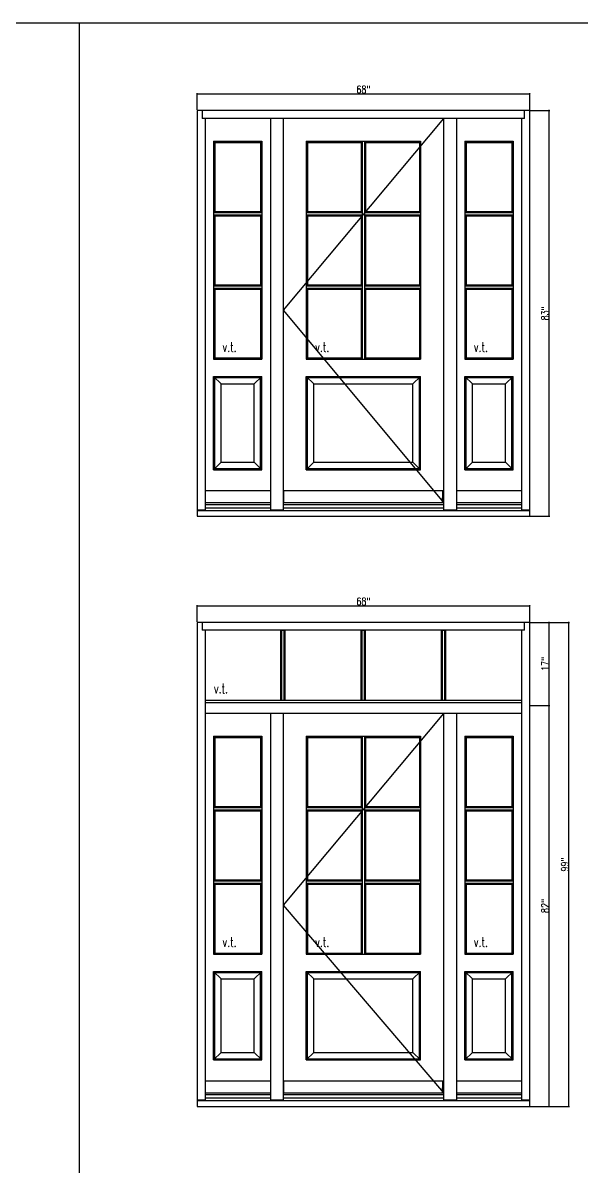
# Model space of a CAD drawing. Header units: inches. Extents: x 1985 to 11287, y 379 to 4336.
# Drawn here: x 7979.2 to 8093.3, y 3530.8 to 3764.6 of the extents above; entities that cross this region are included whole.
import ezdxf

# ---------------------------------------------------------------- set-up
doc = ezdxf.new("R2010")
doc.units = ezdxf.units.IN
doc.header["$MEASUREMENT"] = 0
doc.layers.get('0').update_dxf_attribs({"linetype": 'CONTINUOUS'})
doc.layers.get('Defpoints').update_dxf_attribs({"linetype": 'CONTINUOUS'})
for name, color, linetype in [('COTE1-1 99', 7, 'CONTINUOUS'), ('elevation 99', 7, 'CONTINUOUS'), ('opening side 99', 1, 'CONTINUOUS'), ('separation 99', 3, 'CONTINUOUS')]:
    doc.layers.add(name, color=color, linetype=linetype)
doc.styles.get("Standard").update_dxf_attribs({"font": 'txt.shx', "width": 0.8})
doc.dimstyles.new('Elevation', dxfattribs={"dimscale": 2, "dimtxt": 0.75, "dimasz": 0.0625, "dimexe": 0.0625, "dimexo": 0.0625, "dimgap": 0.0625, "dimtad": 1, "dimdec": 5, "dimzin": 0, "dimdsep": 46, "dimlunit": 5, "dimtxsty": 'Standard', "dimblk1": 'OBLIQUE', "dimblk2": 'OBLIQUE', "dimsah": 1, "dimcen": 2, "dimdle": 0.0625, "dimclrd": 1, "dimclre": 1, "dimadec": 1, "dimazin": 0, "dimtfac": 0.375, "dimtdec": 5, "dimtmove": 0, "dimatfit": 3, "dimldrblk": 'OBLIQUE', "dimfxl": 1, "dimfrac": 2, "dimtolj": 1, "dimtzin": 0, "dimarcsym": 0})

# ---------------------------------------------------------------- blocks, each defined once
blk = doc.blocks.new('_OBLIQUE')
at = {"color": 0, "linetype": 'ByBlock'}
blk.add_line((-0.5, -0.5), (0.5, 0.5), dxfattribs=at)
blk = doc.blocks.new('*D13')
at = {"layer": 'COTE1-1 99', "color": 1, "lineweight": -2, "transparency": 16777216}
for p, q in [((8014.64, 3750.06), (8082.89, 3750.06)), ((8014.77, 3746.78), (8014.77, 3750.19)), ((8082.77, 3746.78), (8082.77, 3750.19))]:
    blk.add_line(p, q, dxfattribs=at)
at = {"layer": 'Defpoints', "color": 0, "transparency": 16777216}
for p in [(8082.77, 3750.06), (8014.77, 3746.66), (8082.77, 3746.66)]:
    blk.add_point(p, dxfattribs=at)
at = {"layer": 'COTE1-1 99', "color": 1, "lineweight": -2, "transparency": 16777216, "xscale": 0.125, "yscale": 0.125, "zscale": 0.125, "rotation": 180}
blk.add_blockref('_OBLIQUE', (8014.77, 3750.06), dxfattribs=at)
at = {"layer": 'COTE1-1 99', "color": 1, "lineweight": -2, "transparency": 16777216, "xscale": 0.125, "yscale": 0.125, "zscale": 0.125}
blk.add_blockref('_OBLIQUE', (8082.77, 3750.06), dxfattribs=at)
at = {"layer": 'COTE1-1 99', "color": 0, "transparency": 16777216, "insert": (8048.77, 3750.94), "char_height": 1.5, "attachment_point": 5}
blk.add_mtext('\\A1;68"', dxfattribs=at)
blk = doc.blocks.new('*D14')
at = {"layer": 'COTE1-1 99', "color": 1, "lineweight": -2, "transparency": 16777216}
for p, q in [((8082.89, 3746.66), (8086.9, 3746.66)), ((8086.77, 3663.53), (8086.77, 3746.78)), ((8082.89, 3663.66), (8086.9, 3663.66))]:
    blk.add_line(p, q, dxfattribs=at)
at = {"layer": 'Defpoints', "color": 0, "transparency": 16777216}
for p in [(8082.77, 3746.66), (8086.77, 3746.66), (8082.77, 3663.66)]:
    blk.add_point(p, dxfattribs=at)
at = {"layer": 'COTE1-1 99', "color": 1, "lineweight": -2, "transparency": 16777216, "xscale": 0.125, "yscale": 0.125, "zscale": 0.125}
for p, rotation in [((8086.77, 3746.66), 90), ((8086.77, 3663.66), 270)]:
    blk.add_blockref('_OBLIQUE', p, dxfattribs=dict(at, rotation=rotation))
at = {"layer": 'COTE1-1 99', "color": 0, "transparency": 16777216, "insert": (8085.9, 3705.16), "char_height": 1.5, "attachment_point": 5, "rotation": 90}
blk.add_mtext('\\A1;83"', dxfattribs=at)
blk = doc.blocks.new('*D60')
at = {"layer": 'COTE1-1 99', "color": 1, "lineweight": -2, "transparency": 16777216}
for p, q in [((8014.64, 3645.37), (8082.89, 3645.37)), ((8014.77, 3642.09), (8014.77, 3645.5)), ((8082.77, 3642.09), (8082.77, 3645.5))]:
    blk.add_line(p, q, dxfattribs=at)
at = {"layer": 'Defpoints', "color": 0, "transparency": 16777216}
for p in [(8082.77, 3645.37), (8014.77, 3641.96), (8082.77, 3641.96)]:
    blk.add_point(p, dxfattribs=at)
at = {"layer": 'COTE1-1 99', "color": 1, "lineweight": -2, "transparency": 16777216, "xscale": 0.125, "yscale": 0.125, "zscale": 0.125, "rotation": 180}
blk.add_blockref('_OBLIQUE', (8014.77, 3645.37), dxfattribs=at)
at = {"layer": 'COTE1-1 99', "color": 1, "lineweight": -2, "transparency": 16777216, "xscale": 0.125, "yscale": 0.125, "zscale": 0.125}
blk.add_blockref('_OBLIQUE', (8082.77, 3645.37), dxfattribs=at)
at = {"layer": 'COTE1-1 99', "color": 0, "transparency": 16777216, "insert": (8048.77, 3646.25), "char_height": 1.5, "attachment_point": 5}
blk.add_mtext('\\A1;68"', dxfattribs=at)
blk = doc.blocks.new('*D61')
at = {"layer": 'COTE1-1 99', "color": 1, "lineweight": -2, "transparency": 16777216}
for p, q in [((8082.89, 3641.96), (8086.9, 3641.96)), ((8086.77, 3624.84), (8086.77, 3642.09)), ((8082.89, 3624.96), (8086.9, 3624.96))]:
    blk.add_line(p, q, dxfattribs=at)
at = {"layer": 'Defpoints', "color": 0, "transparency": 16777216}
for p in [(8082.77, 3641.96), (8086.77, 3641.96), (8082.77, 3624.96)]:
    blk.add_point(p, dxfattribs=at)
at = {"layer": 'COTE1-1 99', "color": 1, "lineweight": -2, "transparency": 16777216, "xscale": 0.125, "yscale": 0.125, "zscale": 0.125}
for p, rotation in [((8086.77, 3641.96), 90), ((8086.77, 3624.96), 270)]:
    blk.add_blockref('_OBLIQUE', p, dxfattribs=dict(at, rotation=rotation))
at = {"layer": 'COTE1-1 99', "color": 0, "transparency": 16777216, "insert": (8085.9, 3633.46), "char_height": 1.5, "attachment_point": 5, "rotation": 90}
blk.add_mtext('\\A1;17"', dxfattribs=at)
blk = doc.blocks.new('*D62')
at = {"layer": 'COTE1-1 99', "color": 1, "lineweight": -2, "transparency": 16777216}
for p, q in [((8082.89, 3624.96), (8086.9, 3624.96)), ((8086.77, 3542.84), (8086.77, 3625.09)), ((8082.89, 3542.96), (8086.9, 3542.96))]:
    blk.add_line(p, q, dxfattribs=at)
at = {"layer": 'Defpoints', "color": 0, "transparency": 16777216}
for p in [(8082.77, 3624.96), (8086.77, 3624.96), (8082.77, 3542.96)]:
    blk.add_point(p, dxfattribs=at)
at = {"layer": 'COTE1-1 99', "color": 1, "lineweight": -2, "transparency": 16777216, "xscale": 0.125, "yscale": 0.125, "zscale": 0.125}
for p, rotation in [((8086.77, 3624.96), 90), ((8086.77, 3542.96), 270)]:
    blk.add_blockref('_OBLIQUE', p, dxfattribs=dict(at, rotation=rotation))
at = {"layer": 'COTE1-1 99', "color": 0, "transparency": 16777216, "insert": (8085.9, 3583.96), "char_height": 1.5, "attachment_point": 5, "rotation": 90}
blk.add_mtext('\\A1;82"', dxfattribs=at)
blk = doc.blocks.new('*D59')
at = {"layer": 'COTE1-1 99', "color": 1, "lineweight": -2, "transparency": 16777216}
for p, q in [((8082.89, 3641.96), (8090.92, 3641.96)), ((8090.79, 3542.84), (8090.79, 3642.09)), ((8082.89, 3542.96), (8090.92, 3542.96))]:
    blk.add_line(p, q, dxfattribs=at)
at = {"layer": 'Defpoints', "color": 0, "transparency": 16777216}
for p in [(8082.77, 3641.96), (8090.79, 3641.96), (8082.77, 3542.96)]:
    blk.add_point(p, dxfattribs=at)
at = {"layer": 'COTE1-1 99', "color": 1, "lineweight": -2, "transparency": 16777216, "xscale": 0.125, "yscale": 0.125, "zscale": 0.125}
for p, rotation in [((8090.79, 3641.96), 90), ((8090.79, 3542.96), 270)]:
    blk.add_blockref('_OBLIQUE', p, dxfattribs=dict(at, rotation=rotation))
at = {"layer": 'COTE1-1 99', "color": 0, "transparency": 16777216, "insert": (8089.92, 3592.46), "char_height": 1.5, "attachment_point": 5, "rotation": 90}
blk.add_mtext('\\A1;99"', dxfattribs=at)

msp = doc.modelspace()

# ---------------------------------------------------------------- linework, layer by layer
at = {"layer": 'elevation 99'}
for p, q in [((8082.76899, 3746.65541), (8014.76899, 3746.65541)), ((8014.76899, 3746.65541), (8014.76899, 3663.65541)), ((8015.83149, 3746.65541), (8015.83149, 3745.03041)), ((8081.70649, 3745.03041), (8081.70649, 3746.65541)), ((8082.76899, 3663.65541), (8082.76899, 3746.65541)), ((8029.76899, 3745.03041), (8015.83149, 3745.03041)), ((8016.39399, 3745.03041), (8016.39399, 3664.983536)), ((8029.76899, 3745.03041), (8029.76899, 3664.983536)), ((8032.39399, 3745.03041), (8029.76899, 3745.03041)), ((8032.39399, 3745.03041), (8032.39399, 3664.983536)), ((8065.14399, 3745.03041), (8032.39399, 3745.03041)), ((8065.14399, 3745.03041), (8065.14399, 3664.983536)), ((8067.76899, 3745.03041), (8065.14399, 3745.03041)), ((8081.70649, 3745.03041), (8067.76899, 3745.03041)), ((8067.76899, 3745.03041), (8067.76899, 3664.983536)), ((8081.14399, 3664.983536), (8081.14399, 3745.03041)), ((8018.152877, 3740.360733), (8018.152877, 3695.793739)), ((8018.152877, 3740.360733), (8028.010103, 3740.360733)), ((8018.152877, 3740.360733), (8018.393949, 3740.092862)), ((8018.393949, 3740.092862), (8018.393949, 3725.989362)), ((8018.393949, 3740.092862), (8027.769032, 3740.092862)), ((8027.769032, 3740.092862), (8028.010103, 3740.360733)), ((8027.769032, 3740.092862), (8027.769032, 3725.989362)), ((8028.010103, 3740.360733), (8028.010103, 3695.793739)), ((8037.090404, 3740.360733), (8037.090404, 3695.793739)), ((8037.090404, 3740.360733), (8060.447577, 3740.360733)), ((8037.331475, 3740.092862), (8037.090404, 3740.360733)), ((8037.331475, 3740.092862), (8037.331475, 3725.989362)), ((8037.331475, 3740.092862), (8048.33149, 3740.092862)), ((8048.33149, 3740.092862), (8048.53569, 3740.360733)), ((8048.33149, 3740.092862), (8048.33149, 3725.989362)), ((8048.53569, 3740.360733), (8048.53569, 3695.793739)), ((8049.00229, 3740.360733), (8049.00229, 3695.793739)), ((8049.00229, 3740.360733), (8049.20649, 3740.092862)), ((8049.20649, 3740.092862), (8049.20649, 3725.989362)), ((8049.20649, 3740.092862), (8060.206505, 3740.092862)), ((8060.206505, 3740.092862), (8060.447577, 3740.360733)), ((8060.206505, 3740.092862), (8060.206505, 3725.989362)), ((8060.447577, 3740.360733), (8060.447577, 3695.793739)), ((8069.527877, 3740.360733), (8069.527877, 3695.793739)), ((8069.527877, 3740.360733), (8079.385103, 3740.360733)), ((8069.527877, 3740.360733), (8069.768949, 3740.092862)), ((8069.768949, 3740.092862), (8069.768949, 3725.989362)), ((8069.768949, 3740.092862), (8079.144032, 3740.092862)), ((8079.144032, 3740.092862), (8079.385103, 3740.360733)), ((8079.144032, 3740.092862), (8079.144032, 3725.989362)), ((8079.385103, 3740.360733), (8079.385103, 3695.793739)), ((8018.393949, 3725.989362), (8018.152877, 3725.785162)), ((8018.152877, 3725.785162), (8028.010103, 3725.785162)), ((8018.152877, 3725.318562), (8028.010103, 3725.318562)), ((8018.152877, 3725.318562), (8018.393949, 3725.114362)), ((8018.393949, 3725.989362), (8027.769032, 3725.989362)), ((8018.393949, 3725.114362), (8027.769032, 3725.114362)), ((8018.393949, 3725.114362), (8018.393949, 3711.010862)), ((8027.769032, 3725.989362), (8028.010103, 3725.785162)), ((8027.769032, 3725.114362), (8028.010103, 3725.318562)), ((8027.769032, 3725.114362), (8027.769032, 3711.010862)), ((8037.331475, 3725.989362), (8037.090404, 3725.785162)), ((8037.090404, 3725.785162), (8048.53569, 3725.785162)), ((8037.090404, 3725.318562), (8048.53569, 3725.318562)), ((8037.331475, 3725.114362), (8037.090404, 3725.318562)), ((8037.331475, 3725.989362), (8048.33149, 3725.989362)), ((8037.331475, 3725.114362), (8048.33149, 3725.114362)), ((8037.331475, 3725.114362), (8037.331475, 3711.010862)), ((8048.33149, 3725.989362), (8048.53569, 3725.785162)), ((8048.33149, 3725.114362), (8048.53569, 3725.318562)), ((8048.33149, 3725.114362), (8048.33149, 3711.010862)), ((8049.20649, 3725.989362), (8049.00229, 3725.785162)), ((8049.00229, 3725.785162), (8060.447577, 3725.785162)), ((8049.20649, 3725.114362), (8049.00229, 3725.318562)), ((8049.00229, 3725.318562), (8060.447577, 3725.318562)), ((8049.20649, 3725.989362), (8060.206505, 3725.989362)), ((8049.20649, 3725.114362), (8060.206505, 3725.114362)), ((8049.20649, 3725.114362), (8049.20649, 3711.010862)), ((8060.206505, 3725.989362), (8060.447577, 3725.785162)), ((8060.206505, 3725.114362), (8060.447577, 3725.318562)), ((8060.206505, 3725.114362), (8060.206505, 3711.010862)), ((8069.768949, 3725.989362), (8069.527877, 3725.785162)), ((8069.527877, 3725.785162), (8079.385103, 3725.785162)), ((8069.527877, 3725.318562), (8079.385103, 3725.318562)), ((8069.527877, 3725.318562), (8069.768949, 3725.114362)), ((8069.768949, 3725.989362), (8079.144032, 3725.989362)), ((8069.768949, 3725.114362), (8079.144032, 3725.114362)), ((8069.768949, 3725.114362), (8069.768949, 3711.010862)), ((8079.144032, 3725.989362), (8079.385103, 3725.785162)), ((8079.144032, 3725.114362), (8079.385103, 3725.318562)), ((8079.144032, 3725.114362), (8079.144032, 3711.010862)), ((8018.152877, 3710.806662), (8018.393949, 3711.010862)), ((8018.152877, 3710.806662), (8028.010103, 3710.806662)), ((8018.393949, 3711.010862), (8027.769032, 3711.010862)), ((8027.769032, 3711.010862), (8028.010103, 3710.806662)), ((8037.331475, 3711.010862), (8037.090404, 3710.806662)), ((8037.090404, 3710.806662), (8048.53569, 3710.806662)), ((8037.331475, 3711.010862), (8048.33149, 3711.010862)), ((8049.00229, 3710.806662), (8060.447577, 3710.806662)), ((8049.20649, 3711.010862), (8060.206505, 3711.010862)), ((8060.206505, 3711.010862), (8060.447577, 3710.806662)), ((8069.527877, 3710.806662), (8069.768949, 3711.010862)), ((8069.527877, 3710.806662), (8079.385103, 3710.806662)), ((8069.768949, 3711.010862), (8079.144032, 3711.010862)), ((8079.144032, 3711.010862), (8079.385103, 3710.806662)), ((8018.152877, 3710.34451), (8028.010103, 3710.34451)), ((8018.393949, 3710.14031), (8018.152877, 3710.34451)), ((8018.393949, 3710.14031), (8027.769032, 3710.14031)), ((8018.393949, 3710.14031), (8018.393949, 3696.03481)), ((8027.769032, 3710.14031), (8028.010103, 3710.34451)), ((8027.769032, 3710.14031), (8027.769032, 3696.03481)), ((8037.090404, 3710.34451), (8048.53569, 3710.34451)), ((8037.331475, 3710.14031), (8048.33149, 3710.14031)), ((8037.331475, 3710.14031), (8037.331475, 3696.03481)), ((8048.33149, 3710.14031), (8048.33149, 3696.03481)), ((8049.00229, 3710.34451), (8060.447577, 3710.34451)), ((8049.20649, 3710.14031), (8049.20649, 3696.03481)), ((8049.20649, 3710.14031), (8060.206505, 3710.14031)), ((8060.206505, 3710.14031), (8060.447577, 3710.34451)), ((8060.206505, 3710.14031), (8060.206505, 3696.03481)), ((8069.527877, 3710.34451), (8079.385103, 3710.34451)), ((8069.768949, 3710.14031), (8069.527877, 3710.34451)), ((8069.768949, 3710.14031), (8079.144032, 3710.14031)), ((8069.768949, 3710.14031), (8069.768949, 3696.03481)), ((8079.144032, 3710.14031), (8079.385103, 3710.34451)), ((8079.144032, 3710.14031), (8079.144032, 3696.03481)), ((8018.152877, 3695.793739), (8018.393949, 3696.03481)), ((8018.152877, 3695.793739), (8028.010103, 3695.793739)), ((8018.393949, 3696.03481), (8027.769032, 3696.03481)), ((8028.010103, 3695.793739), (8027.769032, 3696.03481)), ((8037.090404, 3695.793739), (8037.331475, 3696.03481)), ((8037.090404, 3695.793739), (8060.447577, 3695.793739)), ((8037.331475, 3696.03481), (8048.33149, 3696.03481)), ((8048.33149, 3696.03481), (8048.53569, 3695.793739)), ((8049.20649, 3696.03481), (8049.00229, 3695.793739)), ((8049.20649, 3696.03481), (8060.206505, 3696.03481)), ((8060.447577, 3695.793739), (8060.206505, 3696.03481)), ((8069.527877, 3695.793739), (8069.768949, 3696.03481)), ((8069.527877, 3695.793739), (8079.385103, 3695.793739)), ((8069.768949, 3696.03481), (8079.144032, 3696.03481)), ((8079.385103, 3695.793739), (8079.144032, 3696.03481)), ((8018.152877, 3673.1643), (8018.152877, 3692.275882)), ((8019.706449, 3690.72226), (8018.152877, 3692.275882)), ((8018.152877, 3692.275882), (8028.010103, 3692.275882)), ((8018.393949, 3673.405371), (8018.393949, 3692.03476)), ((8018.393949, 3692.03476), (8027.769032, 3692.03476)), ((8026.456532, 3690.72226), (8028.010103, 3692.275882)), ((8027.769032, 3673.405371), (8027.769032, 3692.03476)), ((8028.010103, 3673.1643), (8028.010103, 3692.275882)), ((8037.090345, 3692.275882), (8060.447621, 3692.275882)), ((8037.090345, 3673.1643), (8037.090345, 3692.275882)), ((8038.643916, 3690.72226), (8037.090345, 3692.275882)), ((8037.331416, 3692.03476), (8060.206549, 3692.03476)), ((8037.331416, 3673.405371), (8037.331416, 3692.03476)), ((8060.447621, 3692.275882), (8058.894049, 3690.72226)), ((8060.206549, 3673.405371), (8060.206549, 3692.03476)), ((8060.447621, 3673.1643), (8060.447621, 3692.275882)), ((8069.527877, 3673.1643), (8069.527877, 3692.275882)), ((8071.081449, 3690.72226), (8069.527877, 3692.275882)), ((8069.527877, 3692.275882), (8079.385103, 3692.275882)), ((8069.768949, 3673.405371), (8069.768949, 3692.03476)), ((8069.768949, 3692.03476), (8079.144032, 3692.03476)), ((8077.831532, 3690.72226), (8079.385103, 3692.275882)), ((8079.144032, 3673.405371), (8079.144032, 3692.03476)), ((8079.385103, 3673.1643), (8079.385103, 3692.275882)), ((8019.706449, 3674.717871), (8019.706449, 3690.72226)), ((8019.706449, 3690.72226), (8026.456532, 3690.72226)), ((8026.456532, 3674.717871), (8026.456532, 3690.72226)), ((8038.643916, 3690.72226), (8058.894049, 3690.72226)), ((8038.643916, 3674.717871), (8038.643916, 3690.72226)), ((8058.894049, 3674.717871), (8058.894049, 3690.72226)), ((8071.081449, 3674.717871), (8071.081449, 3690.72226)), ((8071.081449, 3690.72226), (8077.831532, 3690.72226)), ((8077.831532, 3674.717871), (8077.831532, 3690.72226)), ((8018.152877, 3673.1643), (8019.706449, 3674.717871)), ((8018.393949, 3673.405371), (8027.769032, 3673.405371)), ((8019.706449, 3674.717871), (8026.456532, 3674.717871)), ((8026.456532, 3674.717871), (8028.010103, 3673.1643)), ((8037.090345, 3673.1643), (8038.643916, 3674.717871)), ((8037.331416, 3673.405371), (8060.206549, 3673.405371)), ((8038.643916, 3674.717871), (8058.894049, 3674.717871)), ((8060.447621, 3673.1643), (8058.894049, 3674.717871)), ((8069.527877, 3673.1643), (8071.081449, 3674.717871)), ((8069.768949, 3673.405371), (8079.144032, 3673.405371)), ((8071.081449, 3674.717871), (8077.831532, 3674.717871)), ((8077.831532, 3674.717871), (8079.385103, 3673.1643)), ((8018.152877, 3673.1643), (8028.010103, 3673.1643)), ((8037.090345, 3673.1643), (8060.447621, 3673.1643)), ((8069.527877, 3673.1643), (8079.385103, 3673.1643)), ((8029.76899, 3668.842905), (8016.39399, 3668.842905)), ((8029.76899, 3668.842905), (8016.39399, 3668.842905)), ((8065.01899, 3668.842905), (8032.51899, 3668.842905)), ((8032.51899, 3666.467905), (8032.51899, 3668.842905)), ((8065.01899, 3668.842905), (8032.51899, 3668.842905)), ((8032.51899, 3666.467905), (8032.51899, 3668.842905)), ((8065.01899, 3666.467905), (8065.01899, 3668.842905)), ((8065.01899, 3666.467905), (8065.01899, 3668.842905)), ((8081.14399, 3668.842905), (8067.76899, 3668.842905)), ((8081.14399, 3668.842905), (8067.76899, 3668.842905)), ((8016.39399, 3666.467905), (8029.76899, 3666.467905)), ((8016.39399, 3666.467905), (8029.76899, 3666.467905)), ((8032.39399, 3666.467905), (8065.14399, 3666.467905)), ((8032.39399, 3666.467905), (8065.14399, 3666.467905)), ((8064.89399, 3666.655405), (8064.89399, 3666.467905)), ((8064.89399, 3666.655405), (8064.89399, 3666.467905)), ((8064.932233, 3666.467905), (8064.941658, 3666.592905)), ((8064.932233, 3666.467905), (8064.941658, 3666.592905)), ((8064.941658, 3666.592905), (8064.952286, 3666.467905)), ((8064.941658, 3666.592905), (8064.952286, 3666.467905)), ((8067.76899, 3666.467905), (8081.14399, 3666.467905)), ((8067.76899, 3666.467905), (8081.14399, 3666.467905)), ((8014.76899, 3664.983536), (8016.39399, 3664.983536)), ((8014.76899, 3664.983536), (8016.39399, 3664.983536)), ((8014.76899, 3664.84291), (8082.76899, 3664.84291)), ((8014.76899, 3664.84291), (8082.76899, 3664.84291)), ((8016.39399, 3666.076286), (8029.76899, 3666.076286)), ((8016.39399, 3666.076286), (8029.76899, 3666.076286)), ((8016.39399, 3665.405405), (8029.76899, 3665.405405)), ((8029.76899, 3664.983536), (8032.39399, 3664.983536)), ((8029.76899, 3664.983536), (8032.39399, 3664.983536)), ((8032.39399, 3666.076286), (8065.14399, 3666.076286)), ((8032.39399, 3666.076286), (8065.14399, 3666.076286)), ((8032.39399, 3665.405405), (8065.14399, 3665.405405)), ((8065.14399, 3664.983536), (8067.76899, 3664.983536)), ((8065.14399, 3664.983536), (8067.76899, 3664.983536)), ((8067.76899, 3666.076286), (8081.14399, 3666.076286)), ((8067.76899, 3666.076286), (8081.14399, 3666.076286)), ((8067.76899, 3665.405405), (8081.14399, 3665.405405)), ((8081.14399, 3664.983536), (8082.76899, 3664.983536)), ((8081.14399, 3664.983536), (8082.76899, 3664.983536)), ((8014.76899, 3663.65541), (8082.76899, 3663.65541)), ((8014.76899, 3663.65541), (8042.33149, 3663.65541)), ((8014.76899, 3663.65541), (8082.76899, 3663.65541)), ((8014.76899, 3663.65541), (8042.33149, 3663.65541)), ((8014.76899, 3641.963374), (8014.76899, 3542.963374)), ((8082.76899, 3641.963374), (8014.76899, 3641.963374)), ((8015.83149, 3641.963374), (8015.83149, 3640.338374)), ((8081.70649, 3640.338374), (8081.70649, 3641.963374)), ((8082.76899, 3542.963374), (8082.76899, 3641.963374)), ((8081.70649, 3640.338374), (8015.83149, 3640.338374)), ((8016.39399, 3640.338374), (8016.39399, 3625.588374)), ((8031.92524, 3625.963374), (8031.92524, 3640.338374)), ((8031.92524, 3640.338374), (8032.80024, 3640.338374)), ((8032.12944, 3625.963374), (8032.12944, 3640.338374)), ((8032.59604, 3625.963374), (8032.59604, 3640.338374)), ((8032.80024, 3625.963374), (8032.80024, 3640.338374)), ((8048.33149, 3625.963374), (8048.33149, 3640.338374)), ((8048.33149, 3640.338374), (8049.20649, 3640.338374)), ((8048.53569, 3625.963374), (8048.53569, 3640.338374)), ((8049.00229, 3625.963374), (8049.00229, 3640.338374)), ((8049.20649, 3625.963374), (8049.20649, 3640.338374)), ((8064.73774, 3625.963374), (8064.73774, 3640.338374)), ((8064.73774, 3640.338374), (8065.61274, 3640.338374)), ((8064.94194, 3625.963374), (8064.94194, 3640.338374)), ((8065.40854, 3625.963374), (8065.40854, 3640.338374)), ((8065.61274, 3625.963374), (8065.61274, 3640.338374)), ((8081.14399, 3625.588374), (8081.14399, 3640.338374)), ((8014.76899, 3625.963374), (8014.76899, 3542.963374)), ((8081.14399, 3625.963374), (8016.39399, 3625.963374)), ((8081.14399, 3625.963374), (8016.39399, 3625.963374)), ((8016.39399, 3625.588374), (8081.14399, 3625.588374)), ((8016.39399, 3625.588374), (8016.39399, 3623.338374)), ((8081.14399, 3623.338374), (8081.14399, 3625.588374)), ((8082.76899, 3542.963374), (8082.76899, 3624.963374)), ((8029.76899, 3623.338374), (8016.39399, 3623.338374)), ((8016.39399, 3623.338374), (8016.39399, 3544.2915)), ((8016.39399, 3623.338374), (8016.39399, 3544.2915)), ((8029.76899, 3623.338374), (8016.39399, 3623.338374)), ((8032.39399, 3623.338374), (8029.76899, 3623.338374)), ((8029.76899, 3623.338374), (8029.76899, 3544.2915)), ((8065.14399, 3623.338374), (8032.39399, 3623.338374)), ((8032.39399, 3623.338374), (8032.39399, 3544.2915)), ((8065.14399, 3623.338374), (8032.39399, 3623.338374)), ((8067.76899, 3623.338374), (8065.14399, 3623.338374)), ((8065.14399, 3623.338374), (8065.14399, 3544.2915)), ((8081.14399, 3623.338374), (8067.76899, 3623.338374)), ((8067.76899, 3623.338374), (8067.76899, 3544.2915)), ((8081.14399, 3623.338374), (8067.76899, 3623.338374)), ((8081.14399, 3544.2915), (8081.14399, 3623.338374)), ((8081.14399, 3544.2915), (8081.14399, 3623.338374)), ((8018.152877, 3618.668697), (8018.393949, 3618.400826)), ((8018.152877, 3618.668697), (8028.010103, 3618.668697)), ((8018.152877, 3618.668697), (8018.152877, 3574.101703)), ((8018.393949, 3618.400826), (8027.769032, 3618.400826)), ((8018.393949, 3618.400826), (8018.393949, 3604.297326)), ((8027.769032, 3618.400826), (8028.010103, 3618.668697)), ((8027.769032, 3618.400826), (8027.769032, 3604.297326)), ((8028.010103, 3618.668697), (8028.010103, 3574.101703)), ((8037.331475, 3618.400826), (8037.090404, 3618.668697)), ((8037.090404, 3618.668697), (8060.447577, 3618.668697)), ((8037.090404, 3618.668697), (8037.090404, 3574.101703)), ((8037.331475, 3618.400826), (8048.33149, 3618.400826)), ((8037.331475, 3618.400826), (8037.331475, 3604.297326)), ((8048.33149, 3618.400826), (8048.53569, 3618.668697)), ((8048.33149, 3618.400826), (8048.33149, 3604.297326)), ((8048.53569, 3618.668697), (8048.53569, 3574.101703)), ((8049.00229, 3618.668697), (8049.20649, 3618.400826)), ((8049.00229, 3618.668697), (8049.00229, 3574.101703)), ((8049.20649, 3618.400826), (8060.206505, 3618.400826)), ((8049.20649, 3618.400826), (8049.20649, 3604.297326)), ((8060.206505, 3618.400826), (8060.447577, 3618.668697)), ((8060.206505, 3618.400826), (8060.206505, 3604.297326)), ((8060.447577, 3618.668697), (8060.447577, 3574.101703)), ((8069.527877, 3618.668697), (8069.768949, 3618.400826)), ((8069.527877, 3618.668697), (8079.385103, 3618.668697)), ((8069.527877, 3618.668697), (8069.527877, 3574.101703)), ((8069.768949, 3618.400826), (8079.144032, 3618.400826)), ((8069.768949, 3618.400826), (8069.768949, 3604.297326)), ((8079.144032, 3618.400826), (8079.385103, 3618.668697)), ((8079.144032, 3618.400826), (8079.144032, 3604.297326)), ((8079.385103, 3618.668697), (8079.385103, 3574.101703)), ((8018.393949, 3604.297326), (8018.152877, 3604.093126)), ((8018.152877, 3604.093126), (8028.010103, 3604.093126)), ((8018.152877, 3603.626526), (8018.393949, 3603.422326)), ((8018.152877, 3603.626526), (8028.010103, 3603.626526)), ((8018.393949, 3604.297326), (8027.769032, 3604.297326)), ((8018.393949, 3603.422326), (8018.393949, 3589.318826)), ((8018.393949, 3603.422326), (8027.769032, 3603.422326)), ((8027.769032, 3604.297326), (8028.010103, 3604.093126)), ((8027.769032, 3603.422326), (8028.010103, 3603.626526)), ((8027.769032, 3603.422326), (8027.769032, 3589.318826)), ((8037.331475, 3604.297326), (8037.090404, 3604.093126)), ((8037.090404, 3604.093126), (8048.53569, 3604.093126)), ((8037.331475, 3603.422326), (8037.090404, 3603.626526)), ((8037.090404, 3603.626526), (8048.53569, 3603.626526)), ((8037.331475, 3604.297326), (8048.33149, 3604.297326)), ((8037.331475, 3603.422326), (8037.331475, 3589.318826)), ((8037.331475, 3603.422326), (8048.33149, 3603.422326)), ((8048.33149, 3604.297326), (8048.53569, 3604.093126)), ((8048.33149, 3603.422326), (8048.53569, 3603.626526)), ((8048.33149, 3603.422326), (8048.33149, 3589.318826)), ((8049.20649, 3604.297326), (8049.00229, 3604.093126)), ((8049.00229, 3604.093126), (8060.447577, 3604.093126)), ((8049.00229, 3603.626526), (8060.447577, 3603.626526)), ((8049.20649, 3603.422326), (8049.00229, 3603.626526)), ((8049.20649, 3604.297326), (8060.206505, 3604.297326)), ((8049.20649, 3603.422326), (8049.20649, 3589.318826)), ((8049.20649, 3603.422326), (8060.206505, 3603.422326)), ((8060.206505, 3604.297326), (8060.447577, 3604.093126)), ((8060.206505, 3603.422326), (8060.447577, 3603.626526)), ((8060.206505, 3603.422326), (8060.206505, 3589.318826)), ((8069.768949, 3604.297326), (8069.527877, 3604.093126)), ((8069.527877, 3604.093126), (8079.385103, 3604.093126)), ((8069.527877, 3603.626526), (8069.768949, 3603.422326)), ((8069.527877, 3603.626526), (8079.385103, 3603.626526)), ((8069.768949, 3604.297326), (8079.144032, 3604.297326)), ((8069.768949, 3603.422326), (8069.768949, 3589.318826)), ((8069.768949, 3603.422326), (8079.144032, 3603.422326)), ((8079.144032, 3604.297326), (8079.385103, 3604.093126)), ((8079.144032, 3603.422326), (8079.385103, 3603.626526)), ((8079.144032, 3603.422326), (8079.144032, 3589.318826)), ((8018.152877, 3589.114626), (8018.393949, 3589.318826)), ((8018.393949, 3589.318826), (8027.769032, 3589.318826)), ((8027.769032, 3589.318826), (8028.010103, 3589.114626)), ((8037.331475, 3589.318826), (8037.090404, 3589.114626)), ((8037.331475, 3589.318826), (8048.33149, 3589.318826)), ((8049.20649, 3589.318826), (8060.206505, 3589.318826)), ((8060.206505, 3589.318826), (8060.447577, 3589.114626)), ((8069.527877, 3589.114626), (8069.768949, 3589.318826)), ((8069.768949, 3589.318826), (8079.144032, 3589.318826)), ((8079.144032, 3589.318826), (8079.385103, 3589.114626)), ((8018.152877, 3589.114626), (8028.010103, 3589.114626)), ((8018.393949, 3588.448274), (8018.152877, 3588.652474)), ((8018.152877, 3588.652474), (8028.010103, 3588.652474)), ((8018.393949, 3588.448274), (8018.393949, 3574.342774)), ((8018.393949, 3588.448274), (8027.769032, 3588.448274)), ((8027.769032, 3588.448274), (8028.010103, 3588.652474)), ((8027.769032, 3588.448274), (8027.769032, 3574.342774)), ((8037.090404, 3589.114626), (8048.53569, 3589.114626)), ((8037.090404, 3588.652474), (8048.53569, 3588.652474)), ((8037.331475, 3588.448274), (8037.331475, 3574.342774)), ((8037.331475, 3588.448274), (8048.33149, 3588.448274)), ((8048.33149, 3588.448274), (8048.33149, 3574.342774)), ((8049.00229, 3589.114626), (8060.447577, 3589.114626)), ((8049.00229, 3588.652474), (8060.447577, 3588.652474)), ((8049.20649, 3588.448274), (8060.206505, 3588.448274)), ((8049.20649, 3588.448274), (8049.20649, 3574.342774)), ((8060.206505, 3588.448274), (8060.447577, 3588.652474)), ((8060.206505, 3588.448274), (8060.206505, 3574.342774)), ((8069.527877, 3589.114626), (8079.385103, 3589.114626)), ((8069.768949, 3588.448274), (8069.527877, 3588.652474)), ((8069.527877, 3588.652474), (8079.385103, 3588.652474)), ((8069.768949, 3588.448274), (8069.768949, 3574.342774)), ((8069.768949, 3588.448274), (8079.144032, 3588.448274)), ((8079.144032, 3588.448274), (8079.385103, 3588.652474)), ((8079.144032, 3588.448274), (8079.144032, 3574.342774)), ((8018.152877, 3574.101703), (8018.393949, 3574.342774)), ((8018.152877, 3574.101703), (8028.010103, 3574.101703)), ((8018.393949, 3574.342774), (8027.769032, 3574.342774)), ((8028.010103, 3574.101703), (8027.769032, 3574.342774)), ((8037.090404, 3574.101703), (8037.331475, 3574.342774)), ((8037.090404, 3574.101703), (8060.447577, 3574.101703)), ((8037.331475, 3574.342774), (8048.33149, 3574.342774)), ((8048.33149, 3574.342774), (8048.53569, 3574.101703)), ((8049.20649, 3574.342774), (8049.00229, 3574.101703)), ((8049.20649, 3574.342774), (8060.206505, 3574.342774)), ((8060.447577, 3574.101703), (8060.206505, 3574.342774)), ((8069.527877, 3574.101703), (8069.768949, 3574.342774)), ((8069.527877, 3574.101703), (8079.385103, 3574.101703)), ((8069.768949, 3574.342774), (8079.144032, 3574.342774)), ((8079.385103, 3574.101703), (8079.144032, 3574.342774)), ((8018.152877, 3570.583846), (8028.010103, 3570.583846)), ((8019.706449, 3569.030224), (8018.152877, 3570.583846)), ((8018.152877, 3552.472264), (8018.152877, 3570.583846)), ((8026.456532, 3569.030224), (8028.010103, 3570.583846)), ((8028.010103, 3552.472264), (8028.010103, 3570.583846)), ((8038.643916, 3569.030224), (8037.090345, 3570.583846)), ((8037.090345, 3552.472264), (8037.090345, 3570.583846)), ((8037.090345, 3570.583846), (8060.447621, 3570.583846)), ((8060.447621, 3570.583846), (8058.894049, 3569.030224)), ((8060.447621, 3552.472264), (8060.447621, 3570.583846)), ((8069.527877, 3570.583846), (8079.385103, 3570.583846)), ((8071.081449, 3569.030224), (8069.527877, 3570.583846)), ((8069.527877, 3552.472264), (8069.527877, 3570.583846)), ((8077.831532, 3569.030224), (8079.385103, 3570.583846)), ((8079.385103, 3552.472264), (8079.385103, 3570.583846)), ((8018.393949, 3570.342724), (8027.769032, 3570.342724)), ((8018.393949, 3552.713335), (8018.393949, 3570.342724)), ((8019.706449, 3569.030224), (8026.456532, 3569.030224)), ((8019.706449, 3554.025835), (8019.706449, 3569.030224)), ((8026.456532, 3554.025835), (8026.456532, 3569.030224)), ((8027.769032, 3552.713335), (8027.769032, 3570.342724)), ((8037.331416, 3552.713335), (8037.331416, 3570.342724)), ((8037.331416, 3570.342724), (8060.206549, 3570.342724)), ((8038.643916, 3554.025835), (8038.643916, 3569.030224)), ((8038.643916, 3569.030224), (8058.894049, 3569.030224)), ((8058.894049, 3554.025835), (8058.894049, 3569.030224)), ((8060.206549, 3552.713335), (8060.206549, 3570.342724)), ((8069.768949, 3570.342724), (8079.144032, 3570.342724)), ((8069.768949, 3552.713335), (8069.768949, 3570.342724)), ((8071.081449, 3569.030224), (8077.831532, 3569.030224)), ((8071.081449, 3554.025835), (8071.081449, 3569.030224)), ((8077.831532, 3554.025835), (8077.831532, 3569.030224)), ((8079.144032, 3552.713335), (8079.144032, 3570.342724)), ((8018.152877, 3552.472264), (8019.706449, 3554.025835)), ((8018.152877, 3552.472264), (8028.010103, 3552.472264)), ((8018.393949, 3552.713335), (8027.769032, 3552.713335)), ((8019.706449, 3554.025835), (8026.456532, 3554.025835)), ((8026.456532, 3554.025835), (8028.010103, 3552.472264)), ((8037.090345, 3552.472264), (8038.643916, 3554.025835)), ((8037.090345, 3552.472264), (8060.447621, 3552.472264)), ((8037.331416, 3552.713335), (8060.206549, 3552.713335)), ((8038.643916, 3554.025835), (8058.894049, 3554.025835)), ((8060.447621, 3552.472264), (8058.894049, 3554.025835)), ((8069.527877, 3552.472264), (8071.081449, 3554.025835)), ((8069.527877, 3552.472264), (8079.385103, 3552.472264)), ((8069.768949, 3552.713335), (8079.144032, 3552.713335)), ((8071.081449, 3554.025835), (8077.831532, 3554.025835)), ((8077.831532, 3554.025835), (8079.385103, 3552.472264)), ((8029.76899, 3548.150869), (8016.39399, 3548.150869)), ((8029.76899, 3548.150869), (8016.39399, 3548.150869)), ((8065.01899, 3548.150869), (8032.51899, 3548.150869)), ((8032.51899, 3545.775869), (8032.51899, 3548.150869)), ((8065.01899, 3548.150869), (8032.51899, 3548.150869)), ((8032.51899, 3545.775869), (8032.51899, 3548.150869)), ((8065.01899, 3545.775869), (8065.01899, 3548.150869)), ((8065.01899, 3545.775869), (8065.01899, 3548.150869)), ((8081.14399, 3548.150869), (8067.76899, 3548.150869)), ((8081.14399, 3548.150869), (8067.76899, 3548.150869)), ((8016.39399, 3545.775869), (8029.76899, 3545.775869)), ((8016.39399, 3545.775869), (8029.76899, 3545.775869)), ((8016.39399, 3545.38425), (8029.76899, 3545.38425)), ((8016.39399, 3545.38425), (8029.76899, 3545.38425)), ((8032.39399, 3545.775869), (8065.14399, 3545.775869)), ((8032.39399, 3545.775869), (8065.14399, 3545.775869)), ((8032.39399, 3545.38425), (8065.14399, 3545.38425)), ((8032.39399, 3545.38425), (8065.14399, 3545.38425)), ((8064.89399, 3545.963369), (8064.89399, 3545.775869)), ((8064.89399, 3545.963369), (8064.89399, 3545.775869)), ((8064.932233, 3545.775869), (8064.941658, 3545.900869)), ((8064.932233, 3545.775869), (8064.941658, 3545.900869)), ((8064.941658, 3545.900869), (8064.952286, 3545.775869)), ((8064.941658, 3545.900869), (8064.952286, 3545.775869)), ((8067.76899, 3545.775869), (8081.14399, 3545.775869)), ((8067.76899, 3545.775869), (8081.14399, 3545.775869)), ((8067.76899, 3545.38425), (8081.14399, 3545.38425)), ((8067.76899, 3545.38425), (8081.14399, 3545.38425)), ((8014.76899, 3544.2915), (8016.39399, 3544.2915)), ((8014.76899, 3544.2915), (8016.39399, 3544.2915)), ((8014.76899, 3544.150874), (8082.76899, 3544.150874)), ((8014.76899, 3544.150874), (8082.76899, 3544.150874)), ((8014.76899, 3542.963374), (8082.76899, 3542.963374)), ((8014.76899, 3542.963374), (8042.33149, 3542.963374)), ((8014.76899, 3542.963374), (8082.76899, 3542.963374)), ((8014.76899, 3542.963374), (8042.33149, 3542.963374)), ((8016.39399, 3544.713369), (8029.76899, 3544.713369)), ((8029.76899, 3544.2915), (8032.39399, 3544.2915)), ((8029.76899, 3544.2915), (8032.39399, 3544.2915)), ((8032.39399, 3544.713369), (8065.14399, 3544.713369)), ((8065.14399, 3544.2915), (8067.76899, 3544.2915)), ((8065.14399, 3544.2915), (8067.76899, 3544.2915)), ((8067.76899, 3544.713369), (8081.14399, 3544.713369)), ((8081.14399, 3544.2915), (8082.76899, 3544.2915)), ((8081.14399, 3544.2915), (8082.76899, 3544.2915))]:
    msp.add_line(p, q, dxfattribs=at)
at = {"layer": 'elevation 99', "color": 7}
for p, q in [((8048.33149, 3711.010862), (8048.53569, 3710.806662)), ((8049.20649, 3711.010862), (8049.00229, 3710.806662)), ((8037.331475, 3710.14031), (8037.090404, 3710.34451)), ((8048.33149, 3710.14031), (8048.53569, 3710.34451)), ((8049.20649, 3710.14031), (8049.00229, 3710.34451)), ((8048.33149, 3589.318826), (8048.53569, 3589.114626)), ((8049.20649, 3589.318826), (8049.00229, 3589.114626)), ((8037.331475, 3588.448274), (8037.090404, 3588.652474)), ((8048.33149, 3588.448274), (8048.53569, 3588.652474)), ((8049.20649, 3588.448274), (8049.00229, 3588.652474))]:
    msp.add_line(p, q, dxfattribs=at)
at = {"layer": 'elevation 99'}
for centre, radius, start, end in [((8046.853528, 3668.578146), 18.140881, 354.32963932, 0.35560171), ((8046.853528, 3668.578146), 18.140881, 354.32963932, 0.35560171), ((8065.405537, 3668.701449), 0.411617, 159.90001428, 181.49147604), ((8065.405537, 3668.701449), 0.411617, 159.90001428, 181.49147604), ((8067.551523, 3666.483494), 2.663087, 173.48326078, 176.29878354), ((8067.551523, 3666.483494), 2.663087, 173.48326078, 176.29878354), ((8046.853528, 3547.88611), 18.140881, 354.32963932, 0.35560171), ((8046.853528, 3547.88611), 18.140881, 354.32963932, 0.35560171), ((8065.405537, 3548.009413), 0.411617, 159.90001428, 181.49147604), ((8065.405537, 3548.009413), 0.411617, 159.90001428, 181.49147604), ((8067.551523, 3545.791458), 2.663087, 173.48326078, 176.29878354), ((8067.551523, 3545.791458), 2.663087, 173.48326078, 176.29878354)]:
    msp.add_arc(centre, radius, start, end, dxfattribs=at)
at = {"layer": 'opening side 99', "color": 1}
for p, q in [((8065.14399, 3745.03041), (8032.39399, 3705.819473)), ((8032.39399, 3705.819473), (8065.14399, 3666.467905)), ((8065.14399, 3623.338374), (8032.39399, 3584.127437)), ((8032.39399, 3584.127437), (8065.14399, 3545.775869))]:
    msp.add_line(p, q, dxfattribs=at)
at = {"layer": 'separation 99'}
for p, q in [((7685.752407, 3764.575732), (9943.552213, 3764.575732)), ((7990.65334, 3764.575732), (7990.65334, 3276.128059))]:
    msp.add_line(p, q, dxfattribs=at)

# ---------------------------------------------------------------- texts
at = {"layer": 'elevation 99', "width": 0.7}
for p in [(8019.973883, 3697.280074), (8038.91141, 3697.280074), (8071.348883, 3697.280074), (8018.214996, 3627.449709), (8019.973883, 3575.588038), (8038.91141, 3575.588038), (8071.348883, 3575.588038)]:
    msp.add_text('v.t.', height=2, dxfattribs=at).set_placement(p)

# ---------------------------------------------------------------- dimensions: what is measured, and where the dimension line sits
at = {"layer": 'COTE1-1 99'}
for base, p1, p2, picture, middle in [((8082.76899, 3750.063088), (8014.76899, 3746.65541), (8082.76899, 3746.65541), '*D13', (8048.76899, 3750.938088)), ((8082.76899, 3645.371052), (8014.76899, 3641.963374), (8082.76899, 3641.963374), '*D60', (8048.76899, 3646.246052))]:
    dim = msp.add_linear_dim(base=base, p1=p1, p2=p2, dimstyle='Elevation', override={"dimtxt": 0.75, "dimdec": 5, "dimlunit": 5, "dimpost": '"'}, dxfattribs=at)
    dim.commit()
    dim.dimension.update_dxf_attribs({"geometry": picture, "text_midpoint": middle})
for base, p1, p2, override, picture, middle in [((8086.772544, 3746.65541), (8082.76899, 3663.65541), (8082.76899, 3746.65541), {"dimtxt": 0.75, "dimdec": 5, "dimlunit": 5, "dimpost": '"'}, '*D14', (8085.897544, 3705.15541)), ((8086.772544, 3641.963374), (8082.76899, 3624.963374), (8082.76899, 3641.963374), {"dimtxt": 0.75, "dimdec": 5, "dimlunit": 5, "dimpost": '"'}, '*D61', (8085.897544, 3633.463374)), ((8090.793149, 3641.963374), (8082.76899, 3542.963374), (8082.76899, 3641.963374), {"dimpost": '"'}, '*D59', (8089.918149, 3592.463374)), ((8086.772544, 3624.963374), (8082.76899, 3542.963374), (8082.76899, 3624.963374), {"dimtxt": 0.75, "dimdec": 5, "dimlunit": 5, "dimpost": '"'}, '*D62', (8085.897544, 3583.963374))]:
    dim = msp.add_linear_dim(base=base, p1=p1, p2=p2, angle=90, dimstyle='Elevation', override=override, dxfattribs=at)
    dim.commit()
    dim.dimension.update_dxf_attribs({"geometry": picture, "text_midpoint": middle})

doc.saveas('drawing.dxf')
